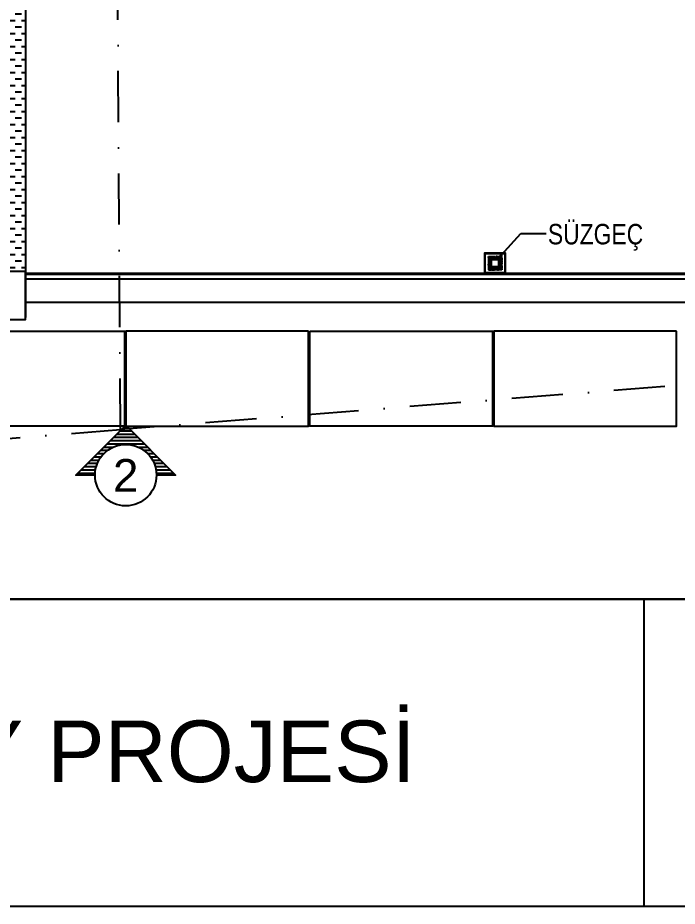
# Model space of a CAD drawing. Extents: x 58467 to 79089, y -33726 to -17391.
# Drawn here: x 76879 to 77523, y -21926 to -21058 of the extents above; entities that cross this region are included whole.
import ezdxf
from ezdxf.enums import TextEntityAlignment as Align

# ---------------------------------------------------------------- set-up
doc = ezdxf.new("R2010")
doc.units = 0
doc.header["$LTSCALE"] = 100
doc.linetypes.add('DASHDOT', pattern=[1, 0.5, -0.25, 0, -0.25])
doc.linetypes.add('HIDDEN2', pattern=[0.1875, 0.125, -0.0625])
for name, color, linetype in [('3-cam', 4, 'Continuous'), ('BA_elev1', 7, 'Continuous'), ('BA_env_bound', 10, 'DASHDOT'), ('BA_hatch', 137, 'Continuous'), ('BA_layout', 11, 'Continuous'), ('BA_symbol', 8, 'Continuous'), ('BA_symbol_ref', 22, 'Continuous'), ('BA_text_material', 12, 'Continuous'), ('BA_wall', 4, 'Continuous'), ('DTR', 24, 'Continuous'), ('Kompozit', 122, 'Continuous')]:
    doc.layers.add(name, color=color, linetype=linetype)
doc.styles.add('antet', font='arial.ttf')
doc.styles.add('dim', font='simplex.shx', dxfattribs={"width": 0.7})
doc.styles.add('text1', font='arial.ttf', dxfattribs={"height": 20})
doc.styles.add('text2', font='arial.ttf', dxfattribs={"width": 0.8})
doc.dimstyles.new('1_100', dxfattribs={"dimtxt": 8, "dimasz": 3, "dimexe": 6, "dimexo": 0, "dimgap": 2, "dimtad": 0, "dimdec": 1, "dimzin": 11, "dimtxsty": 'dim', "dimblk": 'DOT', "dimcen": 0, "dimdle": 1.25, "dimclrt": 256, "dimadec": 0, "dimazin": 0, "dimtfac": 1.25, "dimtdec": 1, "dimtix": 1, "dimtofl": 0, "dimtmove": 1, "dimatfit": 3, "dimldrblk": 'DOT', "dimfxl": 20, "dimfxlon": 1, "dimtolj": 1, "dimtzin": 0, "dimarcsym": 0})

# ---------------------------------------------------------------- blocks, each defined once
blk = doc.blocks.new('süzgeç')
for points in [[(44592.82, -25660.77), (44612.82, -25660.77), (44612.82, -25680.77), (44592.82, -25680.77)], [(44593.32, -25661.27), (44612.32, -25661.27), (44612.32, -25680.27), (44593.32, -25680.27)], [(44596.32, -25664.27), (44597.32, -25664.27), (44597.32, -25665.27), (44596.32, -25665.27)], [(44596.32, -25665.77), (44597.32, -25665.77), (44597.32, -25666.77), (44596.32, -25666.77)], [(44596.32, -25667.27), (44597.32, -25667.27), (44597.32, -25668.27), (44596.32, -25668.27)], [(44596.32, -25669.77), (44597.32, -25669.77), (44597.32, -25668.77), (44596.32, -25668.77)], [(44596.32, -25670.27), (44597.32, -25670.27), (44597.32, -25671.27), (44596.32, -25671.27)], [(44596.32, -25671.77), (44597.32, -25671.77), (44597.32, -25672.77), (44596.32, -25672.77)], [(44597.82, -25664.27), (44598.82, -25664.27), (44598.82, -25665.27), (44597.82, -25665.27)], [(44597.82, -25665.77), (44598.82, -25665.77), (44598.82, -25666.77), (44597.82, -25666.77)], [(44597.82, -25667.27), (44598.82, -25667.27), (44598.82, -25668.27), (44597.82, -25668.27)], [(44597.82, -25669.77), (44598.82, -25669.77), (44598.82, -25668.77), (44597.82, -25668.77)], [(44597.82, -25670.27), (44598.82, -25670.27), (44598.82, -25671.27), (44597.82, -25671.27)], [(44597.82, -25671.77), (44598.82, -25671.77), (44598.82, -25672.77), (44597.82, -25672.77)], [(44599.32, -25664.27), (44599.32, -25665.27), (44600.32, -25665.27), (44600.32, -25664.27)], [(44599.32, -25665.77), (44599.32, -25666.77), (44600.32, -25666.77), (44600.32, -25665.77)], [(44599.32, -25667.27), (44606.32, -25667.27), (44606.32, -25674.27), (44599.32, -25674.27)], [(44601.82, -25664.27), (44601.82, -25665.27), (44600.82, -25665.27), (44600.82, -25664.27)], [(44601.82, -25665.77), (44601.82, -25666.77), (44600.82, -25666.77), (44600.82, -25665.77)], [(44602.32, -25664.27), (44602.32, -25665.27), (44603.32, -25665.27), (44603.32, -25664.27)], [(44602.32, -25665.77), (44602.32, -25666.77), (44603.32, -25666.77), (44603.32, -25665.77)], [(44603.82, -25664.27), (44603.82, -25665.27), (44604.82, -25665.27), (44604.82, -25664.27)], [(44603.82, -25665.77), (44603.82, -25666.77), (44604.82, -25666.77), (44604.82, -25665.77)], [(44605.32, -25664.27), (44605.32, -25665.27), (44606.32, -25665.27), (44606.32, -25664.27)], [(44605.32, -25665.77), (44605.32, -25666.77), (44606.32, -25666.77), (44606.32, -25665.77)], [(44607.82, -25664.27), (44606.82, -25664.27), (44606.82, -25665.27), (44607.82, -25665.27)], [(44607.82, -25665.77), (44606.82, -25665.77), (44606.82, -25666.77), (44607.82, -25666.77)], [(44607.82, -25667.27), (44606.82, -25667.27), (44606.82, -25668.27), (44607.82, -25668.27)], [(44607.82, -25669.77), (44606.82, -25669.77), (44606.82, -25668.77), (44607.82, -25668.77)], [(44607.82, -25670.27), (44606.82, -25670.27), (44606.82, -25671.27), (44607.82, -25671.27)], [(44607.82, -25671.77), (44606.82, -25671.77), (44606.82, -25672.77), (44607.82, -25672.77)], [(44609.32, -25664.27), (44608.32, -25664.27), (44608.32, -25665.27), (44609.32, -25665.27)], [(44609.32, -25665.77), (44608.32, -25665.77), (44608.32, -25666.77), (44609.32, -25666.77)], [(44609.32, -25667.27), (44608.32, -25667.27), (44608.32, -25668.27), (44609.32, -25668.27)], [(44609.32, -25669.77), (44608.32, -25669.77), (44608.32, -25668.77), (44609.32, -25668.77)], [(44609.32, -25670.27), (44608.32, -25670.27), (44608.32, -25671.27), (44609.32, -25671.27)], [(44609.32, -25671.77), (44608.32, -25671.77), (44608.32, -25672.77), (44609.32, -25672.77)], [(44596.32, -25673.27), (44597.32, -25673.27), (44597.32, -25674.27), (44596.32, -25674.27)], [(44596.32, -25674.77), (44597.32, -25674.77), (44597.32, -25675.77), (44596.32, -25675.77)], [(44596.32, -25677.27), (44597.32, -25677.27), (44597.32, -25676.27), (44596.32, -25676.27)], [(44597.82, -25673.27), (44598.82, -25673.27), (44598.82, -25674.27), (44597.82, -25674.27)], [(44597.82, -25674.77), (44598.82, -25674.77), (44598.82, -25675.77), (44597.82, -25675.77)], [(44597.82, -25677.27), (44598.82, -25677.27), (44598.82, -25676.27), (44597.82, -25676.27)], [(44599.32, -25675.77), (44599.32, -25674.77), (44600.32, -25674.77), (44600.32, -25675.77)], [(44599.32, -25677.27), (44599.32, -25676.27), (44600.32, -25676.27), (44600.32, -25677.27)], [(44601.82, -25675.77), (44601.82, -25674.77), (44600.82, -25674.77), (44600.82, -25675.77)], [(44601.82, -25677.27), (44601.82, -25676.27), (44600.82, -25676.27), (44600.82, -25677.27)], [(44602.32, -25675.77), (44602.32, -25674.77), (44603.32, -25674.77), (44603.32, -25675.77)], [(44602.32, -25677.27), (44602.32, -25676.27), (44603.32, -25676.27), (44603.32, -25677.27)], [(44603.82, -25675.77), (44603.82, -25674.77), (44604.82, -25674.77), (44604.82, -25675.77)], [(44603.82, -25677.27), (44603.82, -25676.27), (44604.82, -25676.27), (44604.82, -25677.27)], [(44605.32, -25675.77), (44605.32, -25674.77), (44606.32, -25674.77), (44606.32, -25675.77)], [(44605.32, -25677.27), (44605.32, -25676.27), (44606.32, -25676.27), (44606.32, -25677.27)], [(44607.82, -25673.27), (44606.82, -25673.27), (44606.82, -25674.27), (44607.82, -25674.27)], [(44607.82, -25674.77), (44606.82, -25674.77), (44606.82, -25675.77), (44607.82, -25675.77)], [(44607.82, -25677.27), (44606.82, -25677.27), (44606.82, -25676.27), (44607.82, -25676.27)], [(44609.32, -25673.27), (44608.32, -25673.27), (44608.32, -25674.27), (44609.32, -25674.27)], [(44609.32, -25674.77), (44608.32, -25674.77), (44608.32, -25675.77), (44609.32, -25675.77)], [(44609.32, -25677.27), (44608.32, -25677.27), (44608.32, -25676.27), (44609.32, -25676.27)]]:
    blk.add_lwpolyline(points, close=True)
blk = doc.blocks.new('_Dot')
at = {"color": 0, "linetype": 'ByBlock', "lineweight": -2}
blk.add_line((-0.5, 0), (-1, 0), dxfattribs=at)
at = {"color": 0, "linetype": 'ByBlock', "const_width": 0.5}
blk.add_lwpolyline([(-0.25, 0, 1), (0.25, 0, 1)], format="xyb", close=True, dxfattribs=at)
blk = doc.blocks.new('*U175')
h = blk.add_hatch()
h.set_pattern_fill('ANSI31', color=24, angle=135, style=0)
h.set_pattern_definition([(180, (8291.9078, -824.118), (-7e-16, -3.175), [])])
h.paths.add_polyline_path([(-30, 48.75), (18.75, 0), (0, 0, 1), (-60, 0), (-78.75, 0)])
at = {"color": 24}
blk.add_lwpolyline([(-60, 0), (-78.75, 0), (-30, 48.75), (18.75, 0), (0, 0)], dxfattribs=at)
blk.add_circle((-30, 0), 30)
at = {"linetype": 'Continuous', "style": 'text1'}
blk.add_attdef('1', text='', height=32, dxfattribs=at).set_placement((-30, 0), align=Align.MIDDLE)
blk = doc.blocks.new('görünüşler')
at = {"layer": 'BA_symbol_ref'}
blk.add_blockref('*U175', (75391.05, -42390.21), dxfattribs=at).add_auto_attribs({'1': '2'})
blk = doc.blocks.new('A$C56216D09')
at = {"layer": '3-cam'}
for p, q in [((2061.01, -2673.37, 1.31), (3723.35, -2673.37, 1.31)), ((3723.35, -2674.52, 1.31), (2061.01, -2674.52, 1.31)), ((3723.35, -2673.87, 1.31), (2061.06, -2673.87, 1.31)), ((3723.35, -2674.02, 1.31), (2061.06, -2674.02, 1.31))]:
    blk.add_line(p, q, dxfattribs=at)
at = {"layer": '3-cam', "color": 1, "linetype": 'HIDDEN2', "ltscale": 5, "const_width": 0.152, "elevation": 1.31}
blk.add_lwpolyline([(3723.35, -2673.94), (2061.06, -2673.94)], dxfattribs=at)
at = {"layer": 'DTR', "color": 252}
for p, q in [((3723.35, -2673.47, 1.31), (2061.01, -2673.47, 1.31)), ((3723.35, -2673.57, 1.31), (2061.01, -2673.57, 1.31)), ((3723.35, -2673.67, 1.31), (2061.01, -2673.67, 1.31)), ((3723.35, -2673.77, 1.31), (2061.01, -2673.77, 1.31)), ((3723.35, -2674.12, 1.31), (2061.01, -2674.12, 1.31)), ((3723.35, -2674.22, 1.31), (2061.01, -2674.22, 1.31)), ((3723.35, -2674.32, 1.31), (2061.01, -2674.32, 1.31)), ((3723.35, -2674.42, 1.31), (2061.01, -2674.42, 1.31))]:
    blk.add_line(p, q, dxfattribs=at)
at = {"layer": 'Kompozit', "elevation": 1.31}
for points in [[(92.26, -341.61), (104.14, -341.61), (103.94, -2132.48), (690.1, -2718.42), (2061.01, -2718.42), (2061.01, -2671.53)], [(2061.01, -2701.42), (3750.29, -2701.42), (3750.29, -517.73)], [(2061.01, -2678.62), (3727.49, -2678.62), (3727.49, -517.73)]]:
    blk.add_lwpolyline(points, dxfattribs=at)
at = {"layer": 'Kompozit'}
for points in [[(1979.4, -2729.82), (2157.7, -2729.82), (2157.7, -2822.42), (1979.4, -2822.42)], [(2337.51, -2729.82), (2159.21, -2729.82), (2159.21, -2822.42), (2337.51, -2822.42)], [(2339.01, -2729.82), (2517.31, -2729.82), (2517.31, -2822.42), (2339.01, -2822.42)], [(2697.12, -2729.82), (2518.82, -2729.82), (2518.82, -2822.42), (2697.12, -2822.42)]]:
    blk.add_lwpolyline(points, close=True, dxfattribs=at)

msp = doc.modelspace()

# ---------------------------------------------------------------- hatches: boundary and pattern name
at = {"layer": 'BA_hatch', "ltscale": 0.5}
h = msp.add_hatch(dxfattribs=at)
h.set_pattern_fill('DASH', color=256, scale=2, style=0)
h.set_pattern_definition([(0, (32883.7307, 12448.2046), (6.35, 6.35), [6.35, -6.35])])
h.paths.add_polyline_path([(76774.09, -20951.06), (76886.59, -20951.06), (76886.59, -21306.06), (76771.59, -21306.06), (76771.59, -21291.06), (76871.59, -21291.06), (76871.59, -20966.06), (76774.09, -20966.06)])

# ---------------------------------------------------------------- linework, layer by layer
for p, q in [((74564.59, -21626.03), (79089.37, -21626.03)), ((77490.71, -21626.03), (77490.71, -21926.03))]:
    msp.add_line(p, q)
msp.add_lwpolyline([(75892.05, -21926.03), (79089.37, -21926.03), (79089.37, -21626.03), (75892.05, -21626.03)], close=True)
at = {"layer": 'BA_elev1'}
msp.add_lwpolyline([(78548.69, -18855.02), (77939.59, -18814.63), (77939.59, -20697.09), (76886.59, -20697.09), (76886.59, -21351.06)], dxfattribs=at)
at = {"layer": 'BA_env_bound'}
msp.add_lwpolyline([(76964.2, -18935.41), (76975.52, -18760.77), (74969.66, -18630.75), (74935.75, -21622.66), (76979.32, -21460.43)], dxfattribs=at)
msp.add_lwpolyline([(77699.65, -18983.08), (77710.97, -18808.44), (78708.88, -18873.13), (78708.88, -21323.13), (76979.32, -21460.43), (76964.2, -18935.41)], close=True, dxfattribs=at)
at = {"layer": 'BA_layout'}
msp.add_lwpolyline([(74564.59, -21626.03), (74564.59, -18260.87), (79089.07, -18260.87), (79089.07, -21626.03)], close=True, dxfattribs=at)
at = {"layer": 'BA_wall'}
msp.add_lwpolyline([(76886.59, -20951.06), (76886.59, -21306.06), (76185.09, -21306.06), (76185.09, -21306.06)], dxfattribs=at)

# ---------------------------------------------------------------- block references
for name, p in [('A$C56216D09', (74825.57, -18634.53, -1.31)), ('görünüşler', (1623.51, 20885.29))]:
    msp.add_blockref(name, p)
at = {"layer": 'BA_symbol', "rotation": 180}
msp.add_blockref('süzgeç', (121948.22, -46968.67), dxfattribs=at)

# ---------------------------------------------------------------- texts
at = {"style": 'antet'}
msp.add_text('ARÇELİK KADIKÖY PROJESİ', height=60.2112, dxfattribs=at).set_placement((77267.69, -21804.82), align=Align.RIGHT)
at = {"layer": 'BA_text_material', "style": 'text2', "width": 0.8}
msp.add_text('SÜZGEÇ', height=20, dxfattribs=at).set_placement((77397.06, -21279.52))

# ---------------------------------------------------------------- leaders
at = {"layer": 'BA_text_material', "color": 9}
msp.add_leader([(77351.45, -21289.95), (77370.52, -21268.75), (77395.52, -21268.75)], dimstyle='1_100', override={"dimgap": 2, "dimtad": 0, "dimldrblk": 'Dot'}, dxfattribs=at)

doc.saveas('drawing.dxf')
